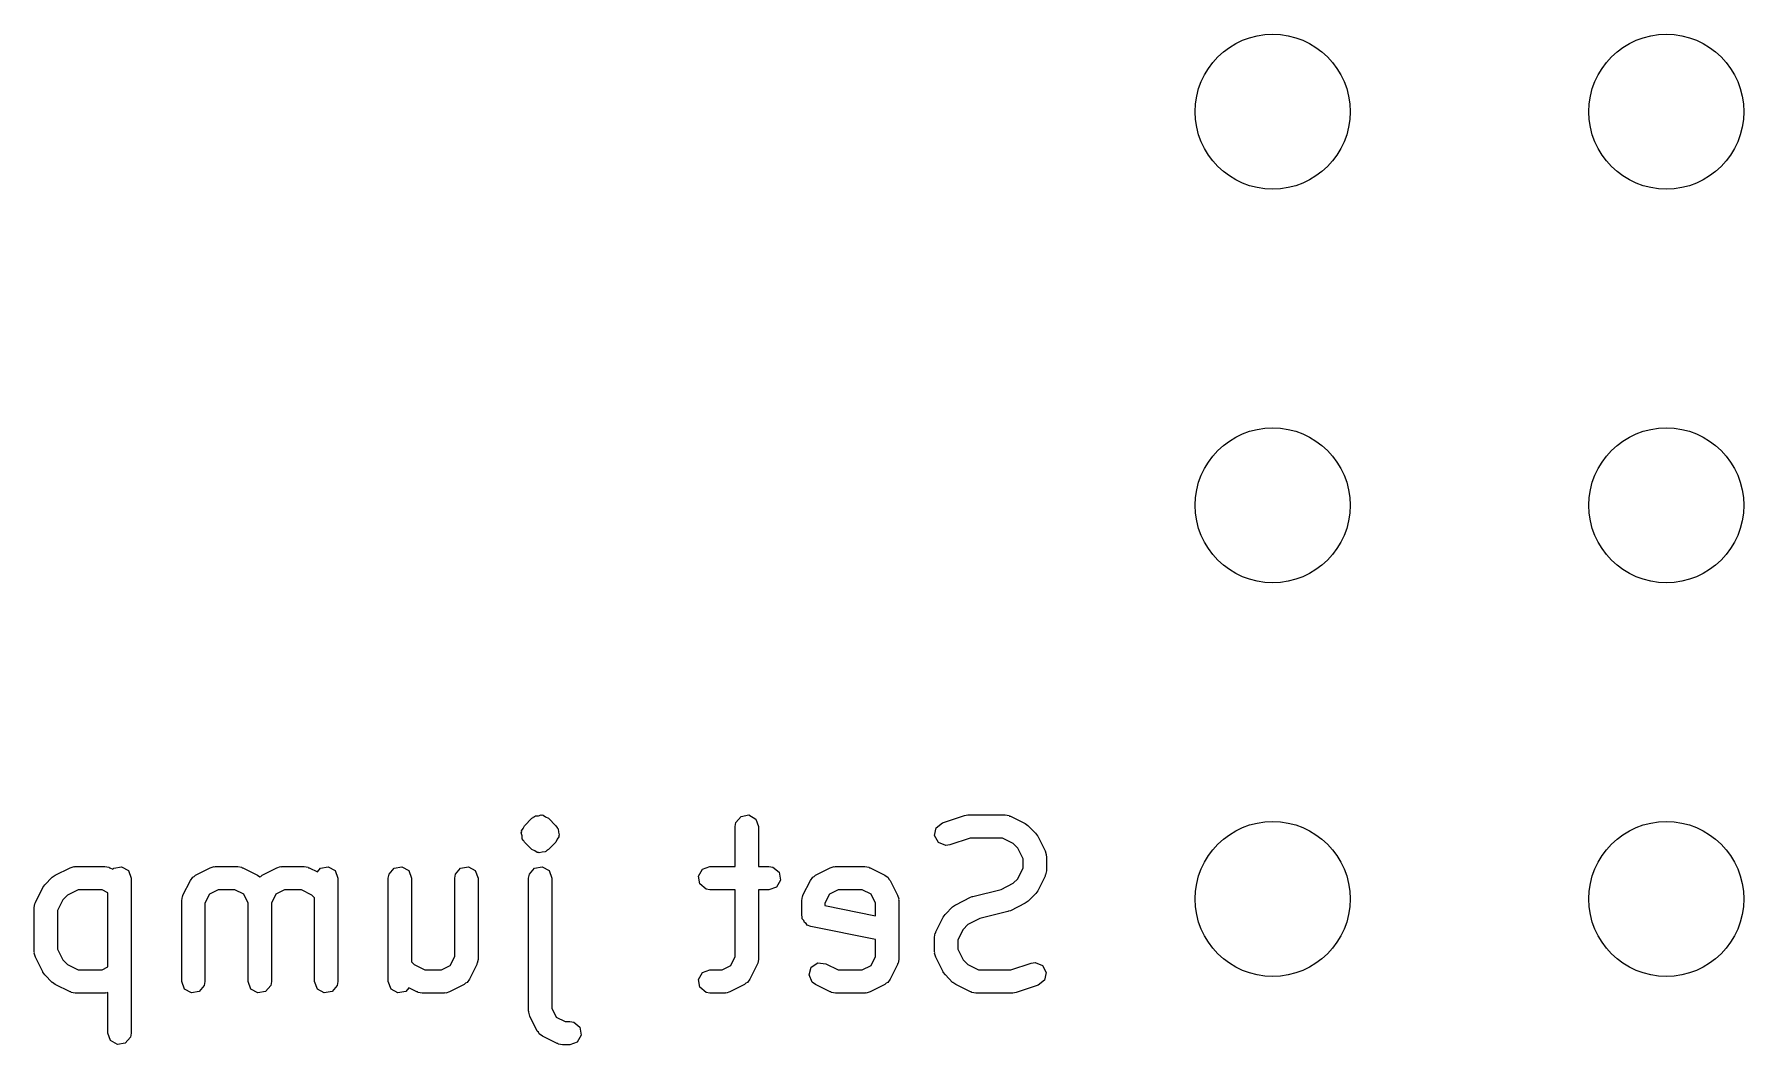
# Model space of a CAD drawing. Extents: x 127.8 to 175.4, y -127 to -66.7.
# Drawn here: x 154.41 to 165.44, y -104.79 to -98.27 of the extents above; entities that cross this region are included whole.
import ezdxf

# ---------------------------------------------------------------- set-up
doc = ezdxf.new("R2010")
doc.units = 0
doc.layers.add('BLACK', color=7, linetype='CONTINUOUS')

msp = doc.modelspace()

# ---------------------------------------------------------------- linework, layer by layer
at = {"layer": 'BLACK', "linetype": 'CONTINUOUS'}
for p, q in [((157.572, -103.378), (157.62, -103.33)), ((157.62, -103.33), (157.628, -103.325)), ((157.628, -103.325), (157.63, -103.322)), ((157.63, -103.322), (157.633, -103.321)), ((157.633, -103.321), (157.636, -103.318)), ((157.633, -103.321), (157.633, -103.321)), ((157.636, -103.318), (157.638, -103.318)), ((157.638, -103.318), (157.641, -103.315)), ((157.641, -103.315), (157.661, -103.314)), ((157.661, -103.314), (157.68, -103.309)), ((157.68, -103.309), (157.683, -103.31)), ((157.683, -103.31), (157.686, -103.309)), ((157.686, -103.309), (157.689, -103.311)), ((157.689, -103.311), (157.692, -103.311)), ((157.692, -103.311), (157.708, -103.322)), ((157.708, -103.322), (157.726, -103.33)), ((157.726, -103.33), (157.774, -103.378)), ((158.931, -103.383), (158.936, -103.358)), ((158.936, -103.358), (158.969, -103.318)), ((158.969, -103.318), (159.019, -103.309)), ((159.019, -103.309), (159.064, -103.335)), ((159.064, -103.335), (159.081, -103.383)), ((160.228, -103.392), (160.268, -103.36)), ((160.268, -103.36), (160.411, -103.312)), ((160.411, -103.312), (160.433, -103.309)), ((160.433, -103.309), (160.435, -103.308)), ((160.435, -103.308), (160.673, -103.308)), ((160.673, -103.308), (160.699, -103.313)), ((160.699, -103.313), (160.702, -103.316)), ((160.702, -103.316), (160.707, -103.316)), ((160.707, -103.316), (160.802, -103.364)), ((157.551, -103.424), (157.554, -103.418)), ((157.556, -103.443), (157.551, -103.424)), ((157.553, -103.412), (157.564, -103.396)), ((157.554, -103.418), (157.553, -103.412)), ((157.557, -103.463), (157.556, -103.443)), ((157.563, -103.471), (157.557, -103.463)), ((157.564, -103.396), (157.572, -103.378)), ((157.774, -103.378), (157.779, -103.386)), ((157.782, -103.466), (157.774, -103.484)), ((157.779, -103.386), (157.782, -103.388)), ((157.782, -103.388), (157.783, -103.391)), ((157.793, -103.45), (157.782, -103.466)), ((157.783, -103.391), (157.789, -103.399)), ((157.789, -103.399), (157.79, -103.419)), ((157.79, -103.419), (157.795, -103.438)), ((157.795, -103.438), (157.793, -103.444)), ((157.793, -103.444), (157.793, -103.45)), ((158.931, -103.642), (158.931, -103.383)), ((159.081, -103.383), (159.081, -103.642)), ((160.218, -103.442), (160.228, -103.392)), ((160.242, -103.487), (160.218, -103.442)), ((160.447, -103.458), (160.316, -103.502)), ((160.655, -103.458), (160.447, -103.458)), ((160.724, -103.493), (160.655, -103.458)), ((160.802, -103.364), (160.82, -103.377)), ((160.82, -103.377), (160.821, -103.378)), ((160.821, -103.378), (160.869, -103.426)), ((160.869, -103.426), (160.882, -103.444)), ((160.882, -103.444), (160.883, -103.445)), ((160.883, -103.445), (160.931, -103.54)), ((157.564, -103.474), (157.563, -103.471)), ((157.567, -103.476), (157.564, -103.474)), ((157.572, -103.484), (157.567, -103.476)), ((157.62, -103.532), (157.572, -103.484)), ((157.638, -103.54), (157.62, -103.532)), ((157.654, -103.551), (157.638, -103.54)), ((157.657, -103.551), (157.654, -103.551)), ((157.66, -103.552), (157.657, -103.551)), ((157.663, -103.552), (157.66, -103.552)), ((157.667, -103.553), (157.663, -103.552)), ((157.685, -103.548), (157.667, -103.553)), ((157.705, -103.547), (157.685, -103.548)), ((157.709, -103.544), (157.705, -103.547)), ((157.711, -103.544), (157.709, -103.544)), ((157.713, -103.541), (157.711, -103.544)), ((157.716, -103.54), (157.713, -103.541)), ((157.713, -103.541), (157.713, -103.541)), ((157.718, -103.537), (157.716, -103.54)), ((157.726, -103.532), (157.718, -103.537)), ((157.774, -103.484), (157.726, -103.532)), ((160.29, -103.506), (160.242, -103.487)), ((160.316, -103.502), (160.29, -103.506)), ((160.754, -103.523), (160.724, -103.493)), ((160.789, -103.592), (160.754, -103.523)), ((160.931, -103.54), (160.938, -103.565)), ((160.938, -103.565), (160.937, -103.57)), ((160.937, -103.57), (160.939, -103.574)), ((160.939, -103.574), (160.939, -103.669)), ((154.544, -103.697), (154.64, -103.65)), ((154.64, -103.65), (154.665, -103.642)), ((154.665, -103.642), (154.669, -103.643)), ((154.669, -103.643), (154.673, -103.642)), ((154.673, -103.642), (154.864, -103.642)), ((154.864, -103.642), (154.889, -103.646)), ((154.889, -103.646), (154.893, -103.649)), ((154.893, -103.649), (154.897, -103.65)), ((154.897, -103.65), (154.915, -103.659)), ((154.915, -103.659), (154.921, -103.652)), ((154.921, -103.652), (154.972, -103.643)), ((154.972, -103.643), (155.016, -103.668)), ((155.016, -103.668), (155.034, -103.717)), ((155.449, -103.697), (155.544, -103.65)), ((155.544, -103.65), (155.569, -103.642)), ((155.569, -103.642), (155.574, -103.643)), ((155.574, -103.643), (155.578, -103.642)), ((155.578, -103.642), (155.721, -103.642)), ((155.721, -103.642), (155.746, -103.646)), ((155.746, -103.646), (155.75, -103.649)), ((155.75, -103.649), (155.754, -103.65)), ((155.754, -103.65), (155.849, -103.697)), ((155.878, -103.697), (155.973, -103.65)), ((155.973, -103.65), (155.998, -103.642)), ((155.998, -103.642), (156.002, -103.643)), ((156.002, -103.643), (156.006, -103.642)), ((156.006, -103.642), (156.149, -103.642)), ((156.149, -103.642), (156.175, -103.646)), ((156.175, -103.646), (156.178, -103.649)), ((156.178, -103.649), (156.183, -103.65)), ((156.183, -103.65), (156.235, -103.676)), ((156.235, -103.676), (156.255, -103.652)), ((156.255, -103.652), (156.305, -103.643)), ((156.305, -103.643), (156.35, -103.668)), ((156.35, -103.668), (156.367, -103.717)), ((156.693, -103.717), (156.698, -103.691)), ((156.698, -103.691), (156.731, -103.652)), ((156.731, -103.652), (156.781, -103.643)), ((156.781, -103.643), (156.826, -103.668)), ((156.826, -103.668), (156.843, -103.717)), ((157.122, -103.717), (157.126, -103.691)), ((157.126, -103.691), (157.159, -103.652)), ((157.159, -103.652), (157.21, -103.643)), ((157.21, -103.643), (157.254, -103.668)), ((157.254, -103.668), (157.272, -103.717)), ((157.598, -103.717), (157.603, -103.691)), ((157.603, -103.691), (157.636, -103.652)), ((157.636, -103.652), (157.686, -103.643)), ((157.686, -103.643), (157.731, -103.668)), ((157.731, -103.668), (157.748, -103.717)), ((158.694, -103.704), (158.72, -103.659)), ((158.72, -103.659), (158.768, -103.642)), ((158.768, -103.642), (158.931, -103.642)), ((159.081, -103.642), (159.149, -103.642)), ((159.149, -103.642), (159.175, -103.646)), ((159.175, -103.646), (159.214, -103.679)), ((159.214, -103.679), (159.223, -103.73)), ((159.449, -103.697), (159.544, -103.65)), ((159.544, -103.65), (159.569, -103.642)), ((159.569, -103.642), (159.574, -103.643)), ((159.574, -103.643), (159.578, -103.642)), ((159.578, -103.642), (159.768, -103.642)), ((159.768, -103.642), (159.794, -103.646)), ((159.794, -103.646), (159.797, -103.649)), ((159.797, -103.649), (159.802, -103.65)), ((159.802, -103.65), (159.897, -103.697)), ((160.754, -103.72), (160.789, -103.651)), ((160.789, -103.651), (160.789, -103.592)), ((160.939, -103.669), (160.934, -103.695)), ((154.416, -103.874), (154.463, -103.778)), ((154.463, -103.778), (154.476, -103.76)), ((154.476, -103.76), (154.477, -103.759)), ((154.477, -103.759), (154.525, -103.711)), ((154.525, -103.711), (154.543, -103.698)), ((154.543, -103.698), (154.544, -103.697)), ((154.691, -103.792), (154.622, -103.826)), ((154.846, -103.792), (154.691, -103.792)), ((154.884, -103.811), (154.846, -103.792)), ((155.034, -103.717), (155.034, -104.717)), ((155.368, -103.826), (155.416, -103.731)), ((155.416, -103.731), (155.431, -103.71)), ((155.431, -103.71), (155.441, -103.705)), ((155.441, -103.705), (155.449, -103.697)), ((155.596, -103.792), (155.539, -103.82)), ((155.703, -103.792), (155.596, -103.792)), ((155.76, -103.82), (155.703, -103.792)), ((155.849, -103.697), (155.864, -103.708)), ((155.864, -103.708), (155.87, -103.705)), ((155.87, -103.705), (155.878, -103.697)), ((156.024, -103.792), (155.967, -103.82)), ((156.132, -103.792), (156.024, -103.792)), ((156.2, -103.826), (156.132, -103.792)), ((156.367, -103.717), (156.367, -104.383)), ((156.693, -104.383), (156.693, -103.717)), ((156.843, -103.717), (156.843, -104.257)), ((157.122, -104.223), (157.122, -103.717)), ((157.272, -103.717), (157.272, -104.241)), ((157.598, -104.574), (157.598, -103.717)), ((157.748, -103.717), (157.748, -104.556)), ((158.703, -103.754), (158.694, -103.704)), ((158.743, -103.787), (158.703, -103.754)), ((158.768, -103.792), (158.743, -103.787)), ((158.931, -103.792), (158.768, -103.792)), ((158.931, -104.223), (158.931, -103.792)), ((159.149, -103.792), (159.081, -103.792)), ((159.081, -103.792), (159.081, -104.241)), ((159.197, -103.774), (159.149, -103.792)), ((159.223, -103.73), (159.197, -103.774)), ((159.368, -103.826), (159.416, -103.731)), ((159.416, -103.731), (159.431, -103.71)), ((159.431, -103.71), (159.441, -103.705)), ((159.441, -103.705), (159.449, -103.697)), ((159.596, -103.792), (159.539, -103.82)), ((159.751, -103.792), (159.596, -103.792)), ((159.808, -103.82), (159.751, -103.792)), ((159.897, -103.697), (159.918, -103.713)), ((159.918, -103.713), (159.922, -103.723)), ((159.922, -103.723), (159.931, -103.731)), ((159.931, -103.731), (159.978, -103.826)), ((160.464, -103.834), (160.647, -103.789)), ((160.647, -103.789), (160.724, -103.75)), ((160.724, -103.75), (160.754, -103.72)), ((160.883, -103.798), (160.87, -103.816)), ((160.931, -103.703), (160.883, -103.798)), ((160.934, -103.695), (160.931, -103.698)), ((160.931, -103.698), (160.931, -103.703)), ((154.408, -103.907), (154.412, -103.882)), ((154.408, -104.193), (154.408, -103.907)), ((154.412, -103.882), (154.415, -103.878)), ((154.415, -103.878), (154.416, -103.874)), ((154.592, -103.856), (154.558, -103.925)), ((154.622, -103.826), (154.592, -103.856)), ((154.884, -104.289), (154.884, -103.811)), ((155.36, -103.86), (155.365, -103.834)), ((155.36, -104.383), (155.36, -103.86)), ((155.365, -103.834), (155.367, -103.83)), ((155.367, -103.83), (155.368, -103.826)), ((155.539, -103.82), (155.51, -103.877)), ((155.51, -103.877), (155.51, -104.383)), ((155.789, -103.877), (155.76, -103.82)), ((155.789, -104.383), (155.789, -103.877)), ((155.967, -103.82), (155.939, -103.877)), ((155.939, -103.877), (155.939, -104.383)), ((156.217, -103.843), (156.2, -103.826)), ((156.217, -104.383), (156.217, -103.843)), ((159.36, -103.86), (159.365, -103.834)), ((159.36, -103.955), (159.36, -103.86)), ((159.365, -103.834), (159.367, -103.83)), ((159.367, -103.83), (159.368, -103.826)), ((159.539, -103.82), (159.51, -103.877)), ((159.51, -103.877), (159.51, -103.893)), ((159.51, -103.893), (159.836, -103.959)), ((159.836, -103.877), (159.808, -103.82)), ((159.836, -103.959), (159.836, -103.877)), ((159.978, -103.826), (159.986, -103.851)), ((159.986, -103.851), (159.985, -103.855)), ((159.985, -103.855), (159.986, -103.86)), ((159.986, -103.86), (159.986, -104.241)), ((160.287, -103.949), (160.334, -103.902)), ((160.334, -103.902), (160.353, -103.889)), ((160.353, -103.889), (160.354, -103.888)), ((160.354, -103.888), (160.449, -103.84)), ((160.449, -103.84), (160.461, -103.836)), ((160.461, -103.836), (160.464, -103.834)), ((160.802, -103.879), (160.707, -103.927)), ((160.803, -103.878), (160.802, -103.879)), ((160.821, -103.865), (160.803, -103.878)), ((160.869, -103.817), (160.821, -103.865)), ((160.87, -103.816), (160.869, -103.817)), ((154.558, -103.925), (154.558, -104.175)), ((159.364, -103.966), (159.36, -103.955)), ((159.364, -103.979), (159.364, -103.966)), ((159.373, -103.99), (159.364, -103.979)), ((159.378, -104.003), (159.373, -103.99)), ((159.388, -104.009), (159.378, -104.003)), ((159.396, -104.019), (159.388, -104.009)), ((159.42, -104.028), (159.396, -104.019)), ((160.225, -104.064), (160.273, -103.969)), ((160.273, -103.969), (160.286, -103.951)), ((160.286, -103.951), (160.287, -103.949)), ((160.432, -104.016), (160.401, -104.047)), ((160.509, -103.978), (160.432, -104.016)), ((160.691, -103.932), (160.509, -103.978)), ((160.694, -103.93), (160.691, -103.932)), ((160.707, -103.927), (160.694, -103.93)), ((159.836, -104.112), (159.42, -104.028)), ((159.836, -104.223), (159.836, -104.112)), ((160.217, -104.098), (160.222, -104.072)), ((160.217, -104.193), (160.217, -104.098)), ((160.222, -104.072), (160.225, -104.069)), ((160.225, -104.069), (160.225, -104.064)), ((160.401, -104.047), (160.367, -104.115)), ((160.367, -104.115), (160.367, -104.175)), ((154.409, -104.197), (154.408, -104.193)), ((154.408, -104.201), (154.409, -104.197)), ((154.416, -104.226), (154.408, -104.201)), ((154.463, -104.322), (154.416, -104.226)), ((154.558, -104.175), (154.592, -104.244)), ((157.093, -104.28), (157.122, -104.223)), ((157.272, -104.241), (157.267, -104.266)), ((158.903, -104.28), (158.931, -104.223)), ((159.081, -104.241), (159.077, -104.266)), ((159.808, -104.28), (159.836, -104.223)), ((159.986, -104.241), (159.982, -104.266)), ((160.219, -104.197), (160.217, -104.193)), ((160.218, -104.201), (160.219, -104.197)), ((160.225, -104.226), (160.218, -104.201)), ((160.273, -104.322), (160.225, -104.226)), ((160.367, -104.175), (160.401, -104.244)), ((154.464, -104.323), (154.463, -104.322)), ((154.477, -104.341), (154.464, -104.323)), ((154.525, -104.389), (154.477, -104.341)), ((154.592, -104.244), (154.622, -104.274)), ((154.622, -104.274), (154.691, -104.308)), ((154.691, -104.308), (154.846, -104.308)), ((154.846, -104.308), (154.884, -104.289)), ((156.843, -104.257), (156.86, -104.274)), ((156.86, -104.274), (156.929, -104.308)), ((156.929, -104.308), (157.036, -104.308)), ((157.036, -104.308), (157.093, -104.28)), ((157.264, -104.274), (157.216, -104.369)), ((157.267, -104.266), (157.264, -104.27)), ((157.264, -104.27), (157.264, -104.274)), ((158.694, -104.37), (158.72, -104.326)), ((158.72, -104.326), (158.768, -104.308)), ((158.768, -104.308), (158.846, -104.308)), ((158.846, -104.308), (158.903, -104.28)), ((159.073, -104.274), (159.026, -104.369)), ((159.074, -104.27), (159.073, -104.274)), ((159.077, -104.266), (159.074, -104.27)), ((159.408, -104.34), (159.422, -104.291)), ((159.428, -104.387), (159.408, -104.34)), ((159.422, -104.291), (159.465, -104.263)), ((159.465, -104.263), (159.516, -104.269)), ((159.516, -104.269), (159.596, -104.308)), ((159.596, -104.308), (159.751, -104.308)), ((159.751, -104.308), (159.808, -104.28)), ((159.978, -104.274), (159.931, -104.369)), ((159.979, -104.27), (159.978, -104.274)), ((159.982, -104.266), (159.979, -104.27)), ((160.274, -104.323), (160.273, -104.322)), ((160.287, -104.341), (160.274, -104.323)), ((160.334, -104.389), (160.287, -104.341)), ((160.401, -104.244), (160.432, -104.274)), ((160.432, -104.274), (160.5, -104.308)), ((160.5, -104.308), (160.709, -104.308)), ((160.709, -104.308), (160.84, -104.265)), ((160.84, -104.265), (160.866, -104.261)), ((160.866, -104.261), (160.913, -104.28)), ((160.913, -104.28), (160.938, -104.325)), ((160.938, -104.325), (160.927, -104.375)), ((154.526, -104.389), (154.525, -104.389)), ((154.544, -104.403), (154.526, -104.389)), ((154.64, -104.45), (154.544, -104.403)), ((154.644, -104.451), (154.64, -104.45)), ((154.647, -104.454), (154.644, -104.451)), ((154.673, -104.458), (154.647, -104.454)), ((154.864, -104.458), (154.673, -104.458)), ((154.868, -104.457), (154.864, -104.458)), ((154.872, -104.458), (154.868, -104.457)), ((154.884, -104.454), (154.872, -104.458)), ((154.884, -104.717), (154.884, -104.454)), ((155.378, -104.432), (155.36, -104.383)), ((155.422, -104.457), (155.378, -104.432)), ((155.472, -104.448), (155.422, -104.457)), ((155.505, -104.409), (155.472, -104.448)), ((155.51, -104.383), (155.505, -104.409)), ((155.806, -104.432), (155.789, -104.383)), ((155.851, -104.457), (155.806, -104.432)), ((155.901, -104.448), (155.851, -104.457)), ((155.934, -104.409), (155.901, -104.448)), ((155.939, -104.383), (155.934, -104.409)), ((156.235, -104.432), (156.217, -104.383)), ((156.279, -104.457), (156.235, -104.432)), ((156.33, -104.448), (156.279, -104.457)), ((156.363, -104.409), (156.33, -104.448)), ((156.367, -104.383), (156.363, -104.409)), ((156.711, -104.432), (156.693, -104.383)), ((156.755, -104.457), (156.711, -104.432)), ((156.806, -104.448), (156.755, -104.457)), ((156.826, -104.425), (156.806, -104.448)), ((156.878, -104.45), (156.826, -104.425)), ((156.882, -104.451), (156.878, -104.45)), ((156.886, -104.454), (156.882, -104.451)), ((156.911, -104.458), (156.886, -104.454)), ((157.054, -104.458), (156.911, -104.458)), ((157.058, -104.457), (157.054, -104.458)), ((157.063, -104.458), (157.058, -104.457)), ((157.088, -104.45), (157.063, -104.458)), ((157.183, -104.403), (157.088, -104.45)), ((157.191, -104.395), (157.183, -104.403)), ((157.201, -104.39), (157.191, -104.395)), ((157.216, -104.369), (157.201, -104.39)), ((158.703, -104.421), (158.694, -104.37)), ((158.743, -104.454), (158.703, -104.421)), ((158.768, -104.458), (158.743, -104.454)), ((158.864, -104.458), (158.768, -104.458)), ((158.868, -104.457), (158.864, -104.458)), ((158.872, -104.458), (158.868, -104.457)), ((158.897, -104.45), (158.872, -104.458)), ((158.992, -104.403), (158.897, -104.45)), ((159, -104.395), (158.992, -104.403)), ((159.01, -104.39), (159, -104.395)), ((159.026, -104.369), (159.01, -104.39)), ((159.449, -104.403), (159.428, -104.387)), ((159.544, -104.45), (159.449, -104.403)), ((159.549, -104.451), (159.544, -104.45)), ((159.552, -104.454), (159.549, -104.451)), ((159.578, -104.458), (159.552, -104.454)), ((159.768, -104.458), (159.578, -104.458)), ((159.773, -104.457), (159.768, -104.458)), ((159.777, -104.458), (159.773, -104.457)), ((159.802, -104.45), (159.777, -104.458)), ((159.897, -104.403), (159.802, -104.45)), ((159.905, -104.395), (159.897, -104.403)), ((159.915, -104.39), (159.905, -104.395)), ((159.931, -104.369), (159.915, -104.39)), ((160.336, -104.389), (160.334, -104.389)), ((160.354, -104.403), (160.336, -104.389)), ((160.449, -104.45), (160.354, -104.403)), ((160.454, -104.451), (160.449, -104.45)), ((160.457, -104.454), (160.454, -104.451)), ((160.483, -104.458), (160.457, -104.454)), ((160.721, -104.458), (160.483, -104.458)), ((160.722, -104.458), (160.721, -104.458)), ((160.744, -104.455), (160.722, -104.458)), ((160.887, -104.407), (160.744, -104.455)), ((160.927, -104.375), (160.887, -104.407)), ((157.748, -104.556), (157.777, -104.613)), ((157.6, -104.578), (157.598, -104.574)), ((157.599, -104.582), (157.6, -104.578)), ((157.606, -104.607), (157.599, -104.582)), ((157.654, -104.703), (157.606, -104.607)), ((157.777, -104.613), (157.834, -104.642)), ((157.834, -104.642), (157.864, -104.642)), ((157.864, -104.642), (157.889, -104.646)), ((157.889, -104.646), (157.929, -104.679)), ((157.929, -104.679), (157.937, -104.73)), ((154.901, -104.765), (154.884, -104.717)), ((154.946, -104.791), (154.901, -104.765)), ((154.996, -104.782), (154.946, -104.791)), ((155.029, -104.742), (154.996, -104.782)), ((155.034, -104.717), (155.029, -104.742)), ((157.662, -104.71), (157.654, -104.703)), ((157.666, -104.721), (157.662, -104.71)), ((157.687, -104.736), (157.666, -104.721)), ((157.782, -104.784), (157.687, -104.736)), ((157.787, -104.784), (157.782, -104.784)), ((157.79, -104.787), (157.787, -104.784)), ((157.816, -104.792), (157.79, -104.787)), ((157.864, -104.792), (157.816, -104.792)), ((157.912, -104.774), (157.864, -104.792)), ((157.937, -104.73), (157.912, -104.774))]:
    msp.add_line(p, q, dxfattribs=at)
at = {"layer": 'BLACK'}
for centre in [(162.399, -98.771), (164.939, -98.771), (162.399, -101.311), (164.939, -101.311), (162.399, -103.851), (164.939, -103.851)]:
    msp.add_circle(centre, 0.5, dxfattribs=at)

doc.saveas('drawing.dxf')
